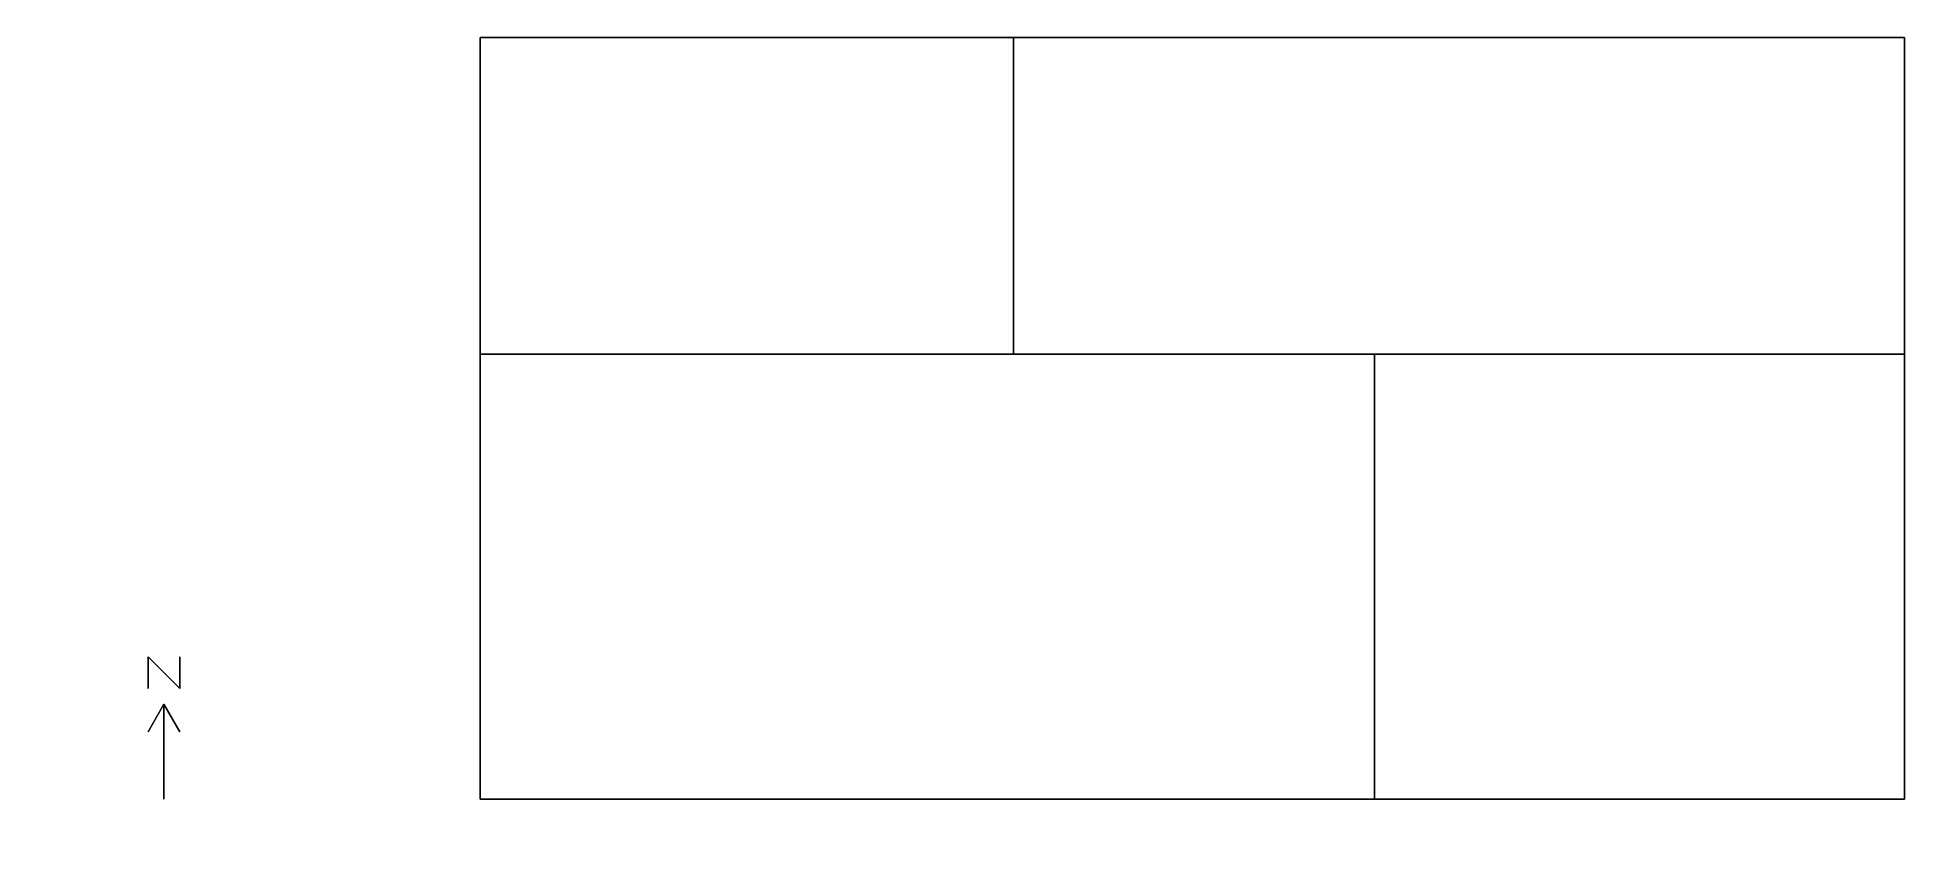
# Model space of a CAD drawing. Header units: metres. Extents: x -38.4 to 20.7, y -15.4 to 9.8.
import ezdxf

# ---------------------------------------------------------------- set-up
doc = ezdxf.new("R2010")
doc.units = ezdxf.units.M

msp = doc.modelspace()

# ---------------------------------------------------------------- linework, layer by layer
at = {"layer": '1', "color": 3}
for points in [[(-34.86809, -9.76013, 0.1), (-34.86809, -9.76013), (-34.86809, -10.76013), (-34.86809, -10.76013, 0.1)], [(-34.86809, -9.76013, 0.1), (-34.86809, -9.76013), (-33.86809, -10.76013), (-33.86809, -10.76013, 0.1)], [(-33.86809, -9.76013, 0.1), (-33.86809, -9.76013), (-33.86809, -10.76013), (-33.86809, -10.76013, 0.1)], [(-34.36809, -11.26013, 0.1), (-34.36809, -11.26013), (-34.86809, -12.12615), (-34.86809, -12.12615, 0.1)], [(-34.36809, -11.26013, 0.1), (-34.36809, -11.26013), (-34.36809, -14.26013), (-34.36809, -14.26013, 0.1)], [(-34.36809, -11.26013, 0.1), (-34.36809, -11.26013), (-33.86809, -12.12615), (-33.86809, -12.12615, 0.1)]]:
    msp.add_3dface(points, dxfattribs=at)
at = {"layer": 'BLOCK1_ZONE1', "color": 43}
for points in [[(-7.49951, 9.81945, 3.5), (-7.49951, 9.81945), (-7.49951, -0.19134), (-7.49951, -0.19134, 3.5)], [(20.67151, 9.81945, 3.5), (20.67151, 9.81945), (-7.49951, 9.81945), (-7.49951, 9.81945, 3.5)], [(20.67151, -0.19134, 3.5), (20.67151, -0.19134), (20.67151, 9.81945), (20.67151, 9.81945, 3.5)], [(-7.49951, -0.19134, 3.5), (-7.49951, -0.19134), (3.91227, -0.19134), (3.91227, -0.19134, 3.5)], [(3.91227, -0.19134, 3.5), (3.91227, -0.19134), (20.67151, -0.19134), (20.67151, -0.19134, 3.5)]]:
    msp.add_3dface(points, dxfattribs=at)
at = {"layer": 'BLOCK1_ZONE1', "color": 8}
msp.add_3dface([(20.67151, 9.81945), (20.67151, -0.19134), (-7.49951, -0.19134), (-7.49951, 9.81945)], dxfattribs=at)
at = {"layer": 'BLOCK1_ZONE1', "color": 15}
msp.add_3dface([(-7.49951, 9.81945, 3.5), (-7.49951, -0.19134, 3.5), (20.67151, -0.19134, 3.5), (20.67151, 9.81945, 3.5)], dxfattribs=at)
at = {"layer": 'BLOCK1_ZONE1', "color": 45}
for points in [[(2.67143, 9.81945, 3.01942), (2.67143, 9.81945, 0.002), (-1.1911, 9.81945, 0.002), (-1.1911, 9.81945, 3.01942)], [(-7.49951, 5.1648, 2.197), (-7.49951, 5.1648, 0.003), (-7.49951, 4.2708, 0.003), (-7.49951, 4.2708, 2.197)], [(-1.43907, -0.19134, 2.62331), (-1.43907, -0.19134, 0.002), (0.17869, -0.19134, 0.002), (0.17869, -0.19134, 2.62331)]]:
    msp.add_3dface(points, dxfattribs=at)
at = {"layer": 'BLOCK1_ZONE1', "color": 143}
msp.add_3dface([(20.67151, 4.19674, 2.26), (20.67151, 4.19674, 0.84), (20.67151, 5.23887, 0.84), (20.67151, 5.23887, 2.26)], dxfattribs=at)
at = {"layer": 'BLOCK1_ZONE2', "color": 43}
for points in [[(20.67151, -0.19134, 3.5), (20.67151, -0.19134), (3.91227, -0.19134), (3.91227, -0.19134, 3.5)], [(3.91227, -0.19134, 3.5), (3.91227, -0.19134), (3.91227, -14.26013), (3.91227, -14.26013, 3.5)], [(20.67151, -14.26013, 3.5), (20.67151, -14.26013), (20.67151, -0.19134), (20.67151, -0.19134, 3.5)], [(3.91227, -14.26013, 3.5), (3.91227, -14.26013), (20.67151, -14.26013), (20.67151, -14.26013, 3.5)]]:
    msp.add_3dface(points, dxfattribs=at)
at = {"layer": 'BLOCK1_ZONE2', "color": 8}
msp.add_3dface([(20.67151, -0.19134), (20.67151, -14.26013), (3.91227, -14.26013), (3.91227, -0.19134)], dxfattribs=at)
at = {"layer": 'BLOCK1_ZONE2', "color": 15}
msp.add_3dface([(3.91227, -0.19134, 3.5), (3.91227, -14.26013, 3.5), (20.67151, -14.26013, 3.5), (20.67151, -0.19134, 3.5)], dxfattribs=at)
at = {"layer": 'BLOCK1_ZONE2', "color": 143}
for points in [[(20.67151, -4.0718, 2.26), (20.67151, -4.0718, 0.84), (20.67151, -3.35402, 0.84), (20.67151, -3.35402, 2.26)], [(17.36965, -14.26013, 2.26), (17.36965, -14.26013, 0.84), (17.92613, -14.26013, 0.84), (17.92613, -14.26013, 2.26)]]:
    msp.add_3dface(points, dxfattribs=at)
at = {"layer": 'BLOCK1_ZONE2', "color": 45}
msp.add_3dface([(3.91227, -4.65109, 2.99074), (3.91227, -4.65109, 0.002), (3.91227, -6.6564, 0.002), (3.91227, -6.6564, 2.99074)], dxfattribs=at)
at = {"layer": 'BLOCK1_ZONE3', "color": 43}
for points in [[(-7.49951, 9.81945, 3.5), (-7.49951, 9.81945), (-24.36809, 9.81945), (-24.36809, 9.81945, 3.5)], [(-24.36809, 9.81945, 3.5), (-24.36809, 9.81945), (-24.36809, -0.19134), (-24.36809, -0.19134, 3.5)], [(-7.49951, -0.19134, 3.5), (-7.49951, -0.19134), (-7.49951, 9.81945), (-7.49951, 9.81945, 3.5)], [(-24.36809, -0.19134, 3.5), (-24.36809, -0.19134), (-7.49951, -0.19134), (-7.49951, -0.19134, 3.5)]]:
    msp.add_3dface(points, dxfattribs=at)
at = {"layer": 'BLOCK1_ZONE3', "color": 8}
msp.add_3dface([(-7.49951, 9.81945), (-7.49951, -0.19134), (-24.36809, -0.19134), (-24.36809, 9.81945)], dxfattribs=at)
at = {"layer": 'BLOCK1_ZONE3', "color": 15}
msp.add_3dface([(-24.36809, 9.81945, 3.5), (-24.36809, -0.19134, 3.5), (-7.49951, -0.19134, 3.5), (-7.49951, 9.81945, 3.5)], dxfattribs=at)
at = {"layer": 'BLOCK1_ZONE3', "color": 143}
for points in [[(-21.04587, 9.81945, 2.26), (-21.04587, 9.81945, 0.84), (-21.60661, 9.81945, 0.84), (-21.60661, 9.81945, 2.26)], [(-24.36809, 5.23887, 2.26), (-24.36809, 5.23887, 0.84), (-24.36809, 4.19674, 0.84), (-24.36809, 4.19674, 2.26)]]:
    msp.add_3dface(points, dxfattribs=at)
at = {"layer": 'BLOCK1_ZONE3', "color": 45}
for points in [[(-7.49951, 4.2708, 2.197), (-7.49951, 4.2708, 0.003), (-7.49951, 5.1648, 0.003), (-7.49951, 5.1648, 2.197)], [(-16.8226, -0.19134, 2.9424), (-16.8226, -0.19134, 0.002), (-14.95592, -0.19134, 0.002), (-14.95592, -0.19134, 2.9424)]]:
    msp.add_3dface(points, dxfattribs=at)
at = {"layer": 'BLOCK1_ZONE4', "color": 43}
for points in [[(-7.49951, -0.19134, 3.5), (-7.49951, -0.19134), (-24.36809, -0.19134), (-24.36809, -0.19134, 3.5)], [(-24.36809, -0.19134, 3.5), (-24.36809, -0.19134), (-24.36809, -14.26013), (-24.36809, -14.26013, 3.5)], [(3.91227, -0.19134, 3.5), (3.91227, -0.19134), (-7.49951, -0.19134), (-7.49951, -0.19134, 3.5)], [(3.91227, -14.26013, 3.5), (3.91227, -14.26013), (3.91227, -0.19134), (3.91227, -0.19134, 3.5)], [(-24.36809, -14.26013, 3.5), (-24.36809, -14.26013), (3.91227, -14.26013), (3.91227, -14.26013, 3.5)]]:
    msp.add_3dface(points, dxfattribs=at)
at = {"layer": 'BLOCK1_ZONE4', "color": 8}
msp.add_3dface([(3.91227, -0.19134), (3.91227, -14.26013), (-24.36809, -14.26013), (-24.36809, -0.19134)], dxfattribs=at)
at = {"layer": 'BLOCK1_ZONE4', "color": 15}
msp.add_3dface([(-24.36809, -0.19134, 3.5), (-24.36809, -14.26013, 3.5), (3.91227, -14.26013, 3.5), (3.91227, -0.19134, 3.5)], dxfattribs=at)
at = {"layer": 'BLOCK1_ZONE4', "color": 45}
for points in [[(-14.95592, -0.19134, 2.9424), (-14.95592, -0.19134, 0.002), (-16.8226, -0.19134, 0.002), (-16.8226, -0.19134, 2.9424)], [(0.17869, -0.19134, 2.62331), (0.17869, -0.19134, 0.002), (-1.43907, -0.19134, 0.002), (-1.43907, -0.19134, 2.62331)], [(3.91227, -6.6564, 2.99074), (3.91227, -6.6564, 0.002), (3.91227, -4.65109, 0.002), (3.91227, -4.65109, 2.99074)]]:
    msp.add_3dface(points, dxfattribs=at)
at = {"layer": 'BLOCK1_ZONE4', "color": 143}
for points in [[(-24.36809, -10.18716, 2.26), (-24.36809, -10.18716, 0.84), (-24.36809, -10.90495, 0.84), (-24.36809, -10.90495, 2.26)], [(0.73413, -14.26013, 2.26), (0.73413, -14.26013, 0.84), (1.30484, -14.26013, 0.84), (1.30484, -14.26013, 2.26)]]:
    msp.add_3dface(points, dxfattribs=at)

doc.saveas('drawing.dxf')
